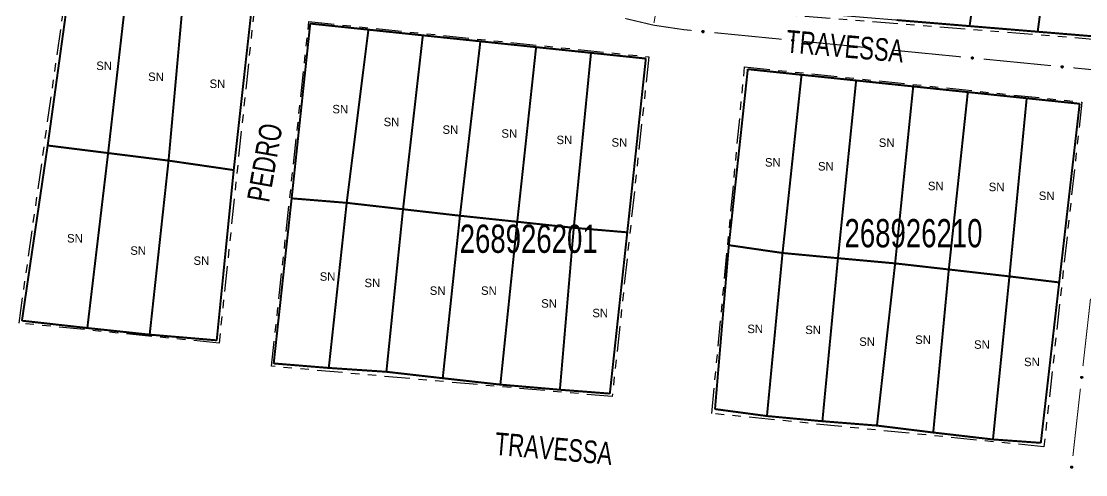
# Model space of a CAD drawing. Extents: x 211453 to 215163, y 4877397 to 4881305.
# Drawn here: x 213331 to 213519.8, y 4878505 to 4878585.3 of the extents above; entities that cross this region are included whole.
import ezdxf
from ezdxf.enums import TextEntityAlignment as Align

# ---------------------------------------------------------------- set-up
doc = ezdxf.new("R2010")
doc.units = 0
doc.header["$LTSCALE"] = 1.5
doc.header["$MEASUREMENT"] = 0
doc.linetypes.add('TRACO_25', pattern=[8, 3, -1, 1, -1, 1, -1])
for name, color, linetype in [('CD_MALHA_LOTES', 7, 'CONTINUOUS'), ('CD_TXT_QUADRA', 255, 'CONTINUOUS'), ('RU-QUADRA', 210, 'CONTINUOUS'), ('SV-EIXO-RUA-N-PAV', 6, 'CONTINUOUS'), ('SV-RUA-NAO-PAV', 7, 'CONTINUOUS'), ('SV-TXT-RUA-N-PAV', 7, 'CONTINUOUS'), ('Th_NmrPort', 1, 'CONTINUOUS')]:
    doc.layers.add(name, color=color, linetype=linetype)
doc.styles.add('ARIAL', font='ARIAL.SHX')

msp = doc.modelspace()

# ---------------------------------------------------------------- linework, layer by layer
at = {"layer": 'CD_MALHA_LOTES', "linetype": 'Continuous', "const_width": 0.35, "flags": 128}
for points in [[(213499.194295, 4878584.426403), (213503.363434, 4878613.939314)], [(213511.26541, 4878583.430533), (213515.257637, 4878613.195926)], [(213335.69833, 4878563.285872), (213339.717761, 4878592.426747)], [(213346.416813, 4878561.946062), (213349.766339, 4878591.254413)], [(213357.135295, 4878560.606251), (213359.814916, 4878590.249555)], [(213372.040686, 4878589.077221), (213368.69116, 4878558.931488)], [(213499.194295, 4878584.426403), (213486.261511, 4878585.49336)], [(213378.962665, 4878553.925556), (213382.26169, 4878584.869635)], [(213382.26169, 4878584.869635), (213392.576616, 4878583.796589)], [(213388.727031, 4878553.130782), (213392.576616, 4878583.796589)], [(213392.576616, 4878583.796589), (213402.229284, 4878582.792436)], [(213511.26541, 4878583.430533), (213499.194295, 4878584.426403)], [(213521.90742, 4878582.552565), (213511.26541, 4878583.430533)], [(213398.718476, 4878551.99539), (213402.229284, 4878582.792436)], [(213402.229284, 4878582.792436), (213412.435546, 4878581.730694)], [(213408.812023, 4878550.84746), (213412.435546, 4878581.730694)], [(213412.435546, 4878581.730694), (213422.316525, 4878580.70279)], [(213418.969919, 4878549.778208), (213422.316525, 4878580.70279)], [(213422.316525, 4878580.70279), (213432.051524, 4878579.690073)], [(213428.994157, 4878548.708956), (213432.051524, 4878579.690073)], [(213432.051524, 4878579.690073), (213441.778094, 4878578.678232)], [(213441.778094, 4878578.678232), (213438.48377, 4878547.907017)], [(213456.498313, 4878545.633219), (213459.859764, 4878576.797223)], [(213459.859764, 4878576.797223), (213469.389829, 4878575.805825)], [(213466.019682, 4878544.251084), (213469.389829, 4878575.805825)], [(213469.389829, 4878575.805825), (213479.071821, 4878574.798621)], [(213475.848192, 4878543.329661), (213479.071821, 4878574.798621)], [(213479.071821, 4878574.798621), (213489.193787, 4878573.745648)], [(213485.983843, 4878542.408239), (213489.193787, 4878573.745648)], [(213489.193787, 4878573.745648), (213498.875779, 4878572.738445)], [(213495.505213, 4878541.333245), (213498.875779, 4878572.738445)], [(213498.875779, 4878572.738445), (213509.317403, 4878571.652218)], [(213506.255146, 4878540.104681), (213509.317403, 4878571.652218)], [(213509.317403, 4878571.652218), (213518.71037, 4878570.675082)], [(213518.71037, 4878570.675082), (213515.081543, 4878539.038944)], [(213335.69833, 4878563.285872), (213331.134576, 4878532.262042)], [(213346.416813, 4878561.946062), (213335.69833, 4878563.285872)], [(213342.732334, 4878530.962947), (213346.416813, 4878561.946062)], [(213357.135295, 4878560.606251), (213346.416813, 4878561.946062)], [(213353.78577, 4878529.790613), (213357.135295, 4878560.606251)], [(213368.69116, 4878558.931488), (213357.135295, 4878560.606251)], [(213368.69116, 4878558.931488), (213365.676586, 4878528.785756)], [(213378.962665, 4878553.925556), (213375.783568, 4878524.689226)], [(213388.727031, 4878553.130782), (213378.962665, 4878553.925556)], [(213385.547935, 4878523.894452), (213388.727031, 4878553.130782)], [(213398.718476, 4878551.99539), (213388.727031, 4878553.130782)], [(213395.766458, 4878523.213217), (213398.718476, 4878551.99539)], [(213408.812023, 4878550.84746), (213398.718476, 4878551.99539)], [(213405.757903, 4878522.077826), (213408.812023, 4878550.84746)], [(213418.969919, 4878549.778208), (213408.812023, 4878550.84746)], [(213415.976426, 4878520.942434), (213418.969919, 4878549.778208)], [(213428.994157, 4878548.708956), (213418.969919, 4878549.778208)], [(213426.535566, 4878520.034121), (213428.994157, 4878548.708956)], [(213438.48377, 4878547.907017), (213428.994157, 4878548.708956)], [(213438.48377, 4878547.907017), (213435.39162, 4878519.352886)], [(213456.498313, 4878545.633219), (213454.041185, 4878516.608399)], [(213466.019682, 4878544.251084), (213456.498313, 4878545.633219)], [(213463.255413, 4878515.379835), (213466.019682, 4878544.251084)], [(213475.848192, 4878543.329661), (213466.019682, 4878544.251084)], [(213473.083924, 4878514.458413), (213475.848192, 4878543.329661)], [(213485.983843, 4878542.408239), (213475.848192, 4878543.329661)], [(213482.758863, 4878513.69056), (213485.983843, 4878542.408239)], [(213495.505213, 4878541.333245), (213485.983843, 4878542.408239)], [(213492.740944, 4878512.461996), (213495.505213, 4878541.333245)], [(213506.255146, 4878540.104681), (213495.505213, 4878541.333245)], [(213503.337307, 4878511.233433), (213506.255146, 4878540.104681)], [(213515.081543, 4878539.038944), (213506.255146, 4878540.104681)], [(213515.081543, 4878539.038944), (213511.823149, 4878510.632239)], [(213331.134576, 4878532.262042), (213342.732334, 4878530.962947)], [(213353.78577, 4878529.790613), (213342.732334, 4878530.962947)], [(213365.676586, 4878528.785756), (213353.78577, 4878529.790613)], [(213375.783568, 4878524.689226), (213385.547935, 4878523.894452)], [(213395.766458, 4878523.213217), (213385.547935, 4878523.894452)], [(213405.757903, 4878522.077826), (213395.766458, 4878523.213217)], [(213415.976426, 4878520.942434), (213405.757903, 4878522.077826)], [(213426.535566, 4878520.034121), (213415.976426, 4878520.942434)], [(213435.39162, 4878519.352886), (213426.535566, 4878520.034121)], [(213454.041185, 4878516.608399), (213463.255413, 4878515.379835)], [(213473.083924, 4878514.458413), (213463.255413, 4878515.379835)], [(213482.758863, 4878513.69056), (213473.083924, 4878514.458413)], [(213492.740944, 4878512.461996), (213482.758863, 4878513.69056)], [(213503.337307, 4878511.233433), (213492.740944, 4878512.461996)], [(213511.823149, 4878510.632239), (213503.337307, 4878511.233433)]]:
    msp.add_lwpolyline(points, dxfattribs=at)
at = {"layer": 'RU-QUADRA', "linetype": 'Continuous', "const_width": 0.18, "flags": 128}
for points in [[(213457.973041, 4878647.787194), (213470.654373, 4878646.648375), (213482.697254, 4878645.458955), (213494.442781, 4878644.566889), (213507.11973, 4878643.656916), (213519.420609, 4878642.485404), (213529.927873, 4878641.322939), (213525.967515, 4878612.303166), (213521.90742, 4878582.552565), (213499.194295, 4878584.426403), (213486.261511, 4878585.49336), (213461.737178, 4878587.516623), (213448.877502, 4878588.577549), (213453.454047, 4878618.369694)], [(213372.040686, 4878589.077221), (213368.69116, 4878558.931488), (213365.676586, 4878528.785756), (213353.78577, 4878529.790613), (213342.732334, 4878530.962947), (213331.134576, 4878532.262042), (213335.69833, 4878563.285872), (213339.717761, 4878592.426747), (213349.766339, 4878591.254413), (213359.814916, 4878590.249555)], [(213382.26169, 4878584.869635), (213378.962665, 4878553.925556), (213375.783568, 4878524.689226), (213385.547935, 4878523.894452), (213395.766458, 4878523.213217), (213405.757903, 4878522.077826), (213415.976426, 4878520.942434), (213426.535566, 4878520.034121), (213435.39162, 4878519.352886), (213438.48377, 4878547.907017), (213441.778094, 4878578.678232), (213432.051524, 4878579.690073), (213422.316525, 4878580.70279), (213412.435546, 4878581.730694), (213402.229284, 4878582.792436), (213392.576616, 4878583.796589)], [(213459.859764, 4878576.797223), (213469.389829, 4878575.805825), (213479.071821, 4878574.798621), (213489.193787, 4878573.745648), (213498.875779, 4878572.738445), (213509.317403, 4878571.652218), (213518.71037, 4878570.675082), (213515.081543, 4878539.038944), (213511.823149, 4878510.632239), (213503.337307, 4878511.233433), (213492.740944, 4878512.461996), (213482.758863, 4878513.69056), (213473.083924, 4878514.458413), (213463.255413, 4878515.379835), (213454.041185, 4878516.608399), (213456.498313, 4878545.633219)]]:
    msp.add_lwpolyline(points, close=True, dxfattribs=at)
at = {"layer": 'SV-EIXO-RUA-N-PAV', "const_width": 0.18}
for points in [[(213445.32796, 4878596.783724), (213443.211237, 4878584.971888)], [(213438.120516, 4878585.775706), (213442.986761, 4878584.626945)], [(213442.986761, 4878584.626945), (213443.14282, 4878584.590105)], [(213443.14282, 4878584.590105), (213447.930509, 4878583.882812)], [(213447.930509, 4878583.882812), (213448.547968, 4878583.791595)], [(213448.547968, 4878583.791595), (213449.917265, 4878583.657571)], [(213453.898241, 4878583.267922), (213465.841171, 4878582.098977)], [(213469.822147, 4878581.709328), (213481.765077, 4878580.540382)], [(213485.746053, 4878580.150733), (213497.688983, 4878578.981788)], [(213501.669959, 4878578.592139), (213513.612889, 4878577.423193)], [(213517.593865, 4878577.033544), (213525.555818, 4878576.254247)], [(213520.63041, 4878536.135709), (213519.291159, 4878524.210676)], [(213518.844742, 4878520.235665), (213518.286721, 4878515.266901)], [(213518.276119, 4878515.172494), (213517.514936, 4878508.309578)], [(213518.286721, 4878515.266901), (213518.276119, 4878515.172494)]]:
    msp.add_lwpolyline(points, dxfattribs=at)
at = {"layer": 'SV-EIXO-RUA-N-PAV'}
for points in [[(213451.775479, 4878583.5863), (213451.812823, 4878583.617882), (213451.851377, 4878583.63739), (213451.888215, 4878583.644404), (213451.922385, 4878583.642115), (213451.957078, 4878583.635836), (213451.990659, 4878583.621788), (213452.024477, 4878583.59794), (213452.056421, 4878583.560701), (213452.073809, 4878583.519893), (213452.082618, 4878583.484145), (213452.082283, 4878583.448378), (213452.075618, 4878583.414777), (213452.059872, 4878583.380377), (213452.03537, 4878583.346342), (213451.997148, 4878583.315127), (213451.959219, 4878583.296262), (213451.923409, 4878583.290413), (213451.887453, 4878583.290978), (213451.852111, 4878583.297813), (213451.819227, 4878583.311793), (213451.785003, 4878583.336524), (213451.754693, 4878583.374658), (213451.735446, 4878583.412272), (213451.729095, 4878583.447991), (213451.730449, 4878583.483377), (213451.736324, 4878583.518251), (213451.74904, 4878583.552595), (213451.775479, 4878583.5863)], [(213467.699385, 4878582.027706), (213467.736729, 4878582.059288), (213467.775283, 4878582.078795), (213467.812121, 4878582.08581), (213467.846291, 4878582.083521), (213467.880984, 4878582.077241), (213467.914565, 4878582.063193), (213467.948383, 4878582.039345), (213467.980327, 4878582.002107), (213467.997715, 4878581.961299), (213468.006524, 4878581.925551), (213468.006189, 4878581.889783), (213467.999524, 4878581.856183), (213467.983778, 4878581.821783), (213467.959276, 4878581.787748), (213467.921054, 4878581.756533), (213467.883125, 4878581.737668), (213467.847315, 4878581.731818), (213467.811359, 4878581.732383), (213467.776017, 4878581.739219), (213467.743133, 4878581.753198), (213467.708909, 4878581.77793), (213467.6786, 4878581.816064), (213467.659352, 4878581.853678), (213467.653001, 4878581.889396), (213467.654355, 4878581.924783), (213467.66023, 4878581.959656), (213467.672946, 4878581.994001), (213467.699385, 4878582.027706)], [(213483.623291, 4878580.469111), (213483.660635, 4878580.500693), (213483.699189, 4878580.520201), (213483.736027, 4878580.527215), (213483.770197, 4878580.524926), (213483.80489, 4878580.518647), (213483.838471, 4878580.504599), (213483.872289, 4878580.480751), (213483.904233, 4878580.443512), (213483.921621, 4878580.402704), (213483.93043, 4878580.366956), (213483.930095, 4878580.331189), (213483.92343, 4878580.297588), (213483.907684, 4878580.263188), (213483.883182, 4878580.229153), (213483.84496, 4878580.197938), (213483.807032, 4878580.179073), (213483.771221, 4878580.173224), (213483.735265, 4878580.173789), (213483.699923, 4878580.180624), (213483.667039, 4878580.194604), (213483.632815, 4878580.219335), (213483.602506, 4878580.257469), (213483.583258, 4878580.295083), (213483.576907, 4878580.330802), (213483.578261, 4878580.366188), (213483.584136, 4878580.401062), (213483.596852, 4878580.435406), (213483.623291, 4878580.469111)], [(213499.547197, 4878578.910517), (213499.584541, 4878578.942099), (213499.623095, 4878578.961606), (213499.659933, 4878578.968621), (213499.694103, 4878578.966332), (213499.728796, 4878578.960052), (213499.762377, 4878578.946004), (213499.796195, 4878578.922156), (213499.828139, 4878578.884918), (213499.845527, 4878578.84411), (213499.854336, 4878578.808362), (213499.854001, 4878578.772594), (213499.847336, 4878578.738994), (213499.83159, 4878578.704594), (213499.807088, 4878578.670559), (213499.768866, 4878578.639344), (213499.730938, 4878578.620479), (213499.695127, 4878578.614629), (213499.659171, 4878578.615194), (213499.623829, 4878578.62203), (213499.590945, 4878578.636009), (213499.556721, 4878578.660741), (213499.526412, 4878578.698875), (213499.507164, 4878578.736489), (213499.500813, 4878578.772207), (213499.502167, 4878578.807594), (213499.508042, 4878578.842467), (213499.520758, 4878578.876812), (213499.547197, 4878578.910517)], [(213515.471103, 4878577.351922), (213515.508447, 4878577.383504), (213515.547001, 4878577.403012), (213515.583839, 4878577.410026), (213515.618009, 4878577.407737), (213515.652702, 4878577.401458), (213515.686283, 4878577.38741), (213515.720101, 4878577.363562), (213515.752045, 4878577.326323), (213515.769433, 4878577.285515), (213515.778243, 4878577.249767), (213515.777907, 4878577.214), (213515.771242, 4878577.180399), (213515.755496, 4878577.145999), (213515.730994, 4878577.111964), (213515.692772, 4878577.080749), (213515.654844, 4878577.061884), (213515.619033, 4878577.056035), (213515.583078, 4878577.0566), (213515.547735, 4878577.063435), (213515.514851, 4878577.077415), (213515.480627, 4878577.102146), (213515.450318, 4878577.14028), (213515.43107, 4878577.177894), (213515.424719, 4878577.213613), (213515.426073, 4878577.248999), (213515.431948, 4878577.283873), (213515.444664, 4878577.318217), (213515.471103, 4878577.351922)], [(213519.193379, 4878522.353668), (213519.224425, 4878522.315877), (213519.24338, 4878522.277049), (213519.249869, 4878522.240114), (213519.247092, 4878522.205981), (213519.240318, 4878522.171381), (213519.225792, 4878522.138003), (213519.201465, 4878522.104529), (213519.163774, 4878522.073119), (213519.122722, 4878522.056316), (213519.086852, 4878522.048017), (213519.051093, 4878522.048864), (213519.017591, 4878522.056007), (213518.983419, 4878522.072242), (213518.949737, 4878522.097227), (213518.919071, 4878522.135891), (213518.900749, 4878522.174085), (213518.895411, 4878522.209975), (213518.896489, 4878522.245919), (213518.903828, 4878522.28116), (213518.918276, 4878522.313842), (213518.943493, 4878522.347709), (213518.982055, 4878522.377471), (213519.01994, 4878522.39618), (213519.055746, 4878522.402021), (213519.091109, 4878522.400162), (213519.125895, 4878522.39379), (213519.160055, 4878522.380585), (213519.193379, 4878522.353668)], [(213517.419712, 4878506.452437), (213517.45081, 4878506.414689), (213517.469819, 4878506.375887), (213517.476358, 4878506.338961), (213517.473628, 4878506.304824), (213517.466902, 4878506.270215), (213517.452422, 4878506.236817), (213517.428141, 4878506.20331), (213517.390493, 4878506.171848), (213517.349464, 4878506.154988), (213517.313606, 4878506.14664), (213517.277845, 4878506.147437), (213517.244334, 4878506.154535), (213517.21014, 4878506.170723), (213517.176423, 4878506.195662), (213517.145704, 4878506.234283), (213517.127329, 4878506.272452), (213517.121942, 4878506.308334), (213517.122971, 4878506.34428), (213517.130261, 4878506.379531), (213517.144664, 4878506.412233), (213517.169834, 4878506.446134), (213517.208356, 4878506.47595), (213517.246215, 4878506.494711), (213517.282012, 4878506.5006), (213517.317378, 4878506.498791), (213517.352173, 4878506.492466), (213517.386351, 4878506.479309), (213517.419712, 4878506.452437)]]:
    msp.add_lwpolyline(points, close=True, dxfattribs=at)
for points in [[(213451.762921, 4878583.567576), (213452.036758, 4878583.577792)], [(213451.775479, 4878583.5863), (213452.024477, 4878583.59794)], [(213451.796519, 4878583.602677), (213452.000167, 4878583.610165)], [(213451.812823, 4878583.617882), (213451.990659, 4878583.621788)], [(213451.834753, 4878583.629097), (213451.964962, 4878583.628692)], [(213451.851377, 4878583.63739), (213451.957078, 4878583.635836)], [(213451.729095, 4878583.447991), (213452.082283, 4878583.448378)], [(213451.730449, 4878583.483377), (213452.082618, 4878583.484145)], [(213451.732315, 4878583.465001), (213452.080446, 4878583.463832)], [(213451.735446, 4878583.412272), (213452.075618, 4878583.414777)], [(213451.73565, 4878583.429028), (213452.075898, 4878583.431372)], [(213451.736324, 4878583.518251), (213452.073809, 4878583.519893)], [(213451.737262, 4878583.501535), (213452.073436, 4878583.504278)], [(213451.747132, 4878583.392257), (213452.062936, 4878583.396994)], [(213451.747376, 4878583.534821), (213452.060596, 4878583.541182)], [(213451.74904, 4878583.552595), (213452.056421, 4878583.560701)], [(213451.754693, 4878583.374658), (213452.059872, 4878583.380377)], [(213451.773819, 4878583.35674), (213452.044541, 4878583.363147)], [(213451.785003, 4878583.336524), (213452.03537, 4878583.346342)], [(213451.807827, 4878583.32599), (213452.008493, 4878583.331028)], [(213451.819227, 4878583.311793), (213451.997148, 4878583.315127)], [(213451.84005, 4878583.305013), (213451.97175, 4878583.305833)], [(213451.852111, 4878583.297813), (213451.959219, 4878583.296262)], [(213467.653001, 4878581.889396), (213468.006189, 4878581.889783)], [(213467.654355, 4878581.924783), (213468.006524, 4878581.925551)], [(213467.656222, 4878581.906407), (213468.004352, 4878581.905238)], [(213467.659352, 4878581.853678), (213467.999524, 4878581.856183)], [(213467.659556, 4878581.870433), (213467.999804, 4878581.872778)], [(213467.66023, 4878581.959656), (213467.997715, 4878581.961299)], [(213467.661168, 4878581.942941), (213467.997342, 4878581.945684)], [(213467.671038, 4878581.833662), (213467.986842, 4878581.838399)], [(213467.671282, 4878581.976227), (213467.984502, 4878581.982588)], [(213467.672946, 4878581.994001), (213467.980327, 4878582.002107)], [(213467.6786, 4878581.816064), (213467.983778, 4878581.821783)], [(213467.686827, 4878582.008981), (213467.960664, 4878582.019197)], [(213467.697725, 4878581.798145), (213467.968447, 4878581.804553)], [(213467.699385, 4878582.027706), (213467.948383, 4878582.039345)], [(213467.708909, 4878581.77793), (213467.959276, 4878581.787748)], [(213467.720425, 4878582.044082), (213467.924073, 4878582.05157)], [(213467.731733, 4878581.767396), (213467.932399, 4878581.772434)], [(213467.736729, 4878582.059288), (213467.914565, 4878582.063193)], [(213467.743133, 4878581.753198), (213467.921054, 4878581.756533)], [(213467.758659, 4878582.070503), (213467.888868, 4878582.070098)], [(213467.763956, 4878581.746418), (213467.895656, 4878581.747238)], [(213467.775283, 4878582.078795), (213467.880984, 4878582.077241)], [(213467.776017, 4878581.739219), (213467.883125, 4878581.737668)], [(213483.576907, 4878580.330802), (213483.930095, 4878580.331189)], [(213483.578261, 4878580.366188), (213483.93043, 4878580.366956)], [(213483.580128, 4878580.347812), (213483.928258, 4878580.346643)], [(213483.583258, 4878580.295083), (213483.92343, 4878580.297588)], [(213483.583462, 4878580.311839), (213483.92371, 4878580.314183)], [(213483.584136, 4878580.401062), (213483.921621, 4878580.402704)], [(213483.585074, 4878580.384346), (213483.921248, 4878580.387089)], [(213483.594944, 4878580.275068), (213483.910748, 4878580.279805)], [(213483.595188, 4878580.417632), (213483.908408, 4878580.423993)], [(213483.596852, 4878580.435406), (213483.904233, 4878580.443512)], [(213483.602506, 4878580.257469), (213483.907684, 4878580.263188)], [(213483.610733, 4878580.450387), (213483.88457, 4878580.460603)], [(213483.621631, 4878580.239551), (213483.892353, 4878580.245958)], [(213483.623291, 4878580.469111), (213483.872289, 4878580.480751)], [(213483.632815, 4878580.219335), (213483.883182, 4878580.229153)], [(213483.644331, 4878580.485488), (213483.847979, 4878580.492976)], [(213483.655639, 4878580.208801), (213483.856305, 4878580.213839)], [(213483.660635, 4878580.500693), (213483.838471, 4878580.504599)], [(213483.667039, 4878580.194604), (213483.84496, 4878580.197938)], [(213483.682565, 4878580.511908), (213483.812774, 4878580.511503)], [(213483.687862, 4878580.187824), (213483.819562, 4878580.188644)], [(213483.699189, 4878580.520201), (213483.80489, 4878580.518647)], [(213483.699923, 4878580.180624), (213483.807032, 4878580.179073)], [(213499.500813, 4878578.772207), (213499.854001, 4878578.772594)], [(213499.502167, 4878578.807594), (213499.854336, 4878578.808362)], [(213499.504034, 4878578.789218), (213499.852164, 4878578.788049)], [(213499.507164, 4878578.736489), (213499.847336, 4878578.738994)], [(213499.507368, 4878578.753244), (213499.847616, 4878578.755589)], [(213499.508042, 4878578.842467), (213499.845527, 4878578.84411)], [(213499.50898, 4878578.825752), (213499.845154, 4878578.828495)], [(213499.51885, 4878578.716473), (213499.834654, 4878578.72121)], [(213499.519094, 4878578.859038), (213499.832314, 4878578.865399)], [(213499.520758, 4878578.876812), (213499.828139, 4878578.884918)], [(213499.526412, 4878578.698875), (213499.83159, 4878578.704594)], [(213499.534639, 4878578.891792), (213499.808476, 4878578.902008)], [(213499.545537, 4878578.680956), (213499.816259, 4878578.687364)], [(213499.547197, 4878578.910517), (213499.796195, 4878578.922156)], [(213499.556721, 4878578.660741), (213499.807088, 4878578.670559)], [(213499.568238, 4878578.926893), (213499.771885, 4878578.934381)], [(213499.579545, 4878578.650207), (213499.780211, 4878578.655245)], [(213499.584541, 4878578.942099), (213499.762377, 4878578.946004)], [(213499.590945, 4878578.636009), (213499.768866, 4878578.639344)], [(213499.606471, 4878578.953314), (213499.73668, 4878578.952909)], [(213499.611768, 4878578.629229), (213499.743469, 4878578.630049)], [(213499.623095, 4878578.961606), (213499.728796, 4878578.960052)], [(213499.623829, 4878578.62203), (213499.730938, 4878578.620479)], [(213515.424719, 4878577.213613), (213515.777907, 4878577.214)], [(213515.426073, 4878577.248999), (213515.778243, 4878577.249767)], [(213515.42794, 4878577.230623), (213515.77607, 4878577.229454)], [(213515.43107, 4878577.177894), (213515.771242, 4878577.180399)], [(213515.431274, 4878577.19465), (213515.771522, 4878577.196994)], [(213515.431948, 4878577.283873), (213515.769433, 4878577.285515)], [(213515.432887, 4878577.267157), (213515.769061, 4878577.2699)], [(213515.442756, 4878577.157879), (213515.75856, 4878577.162616)], [(213515.443, 4878577.300443), (213515.75622, 4878577.306804)], [(213515.444664, 4878577.318217), (213515.752045, 4878577.326323)], [(213515.450318, 4878577.14028), (213515.755496, 4878577.145999)], [(213515.458545, 4878577.333198), (213515.732382, 4878577.343414)], [(213515.469443, 4878577.122362), (213515.740165, 4878577.128769)], [(213515.471103, 4878577.351922), (213515.720101, 4878577.363562)], [(213515.480627, 4878577.102146), (213515.730994, 4878577.111964)], [(213515.492144, 4878577.368299), (213515.695791, 4878577.375787)], [(213515.503451, 4878577.091612), (213515.704117, 4878577.09665)], [(213515.508447, 4878577.383504), (213515.686283, 4878577.38741)], [(213515.514851, 4878577.077415), (213515.692772, 4878577.080749)], [(213515.530377, 4878577.394719), (213515.660586, 4878577.394314)], [(213515.535674, 4878577.070635), (213515.667375, 4878577.071455)], [(213515.547001, 4878577.403012), (213515.652702, 4878577.401458)], [(213515.547735, 4878577.063435), (213515.654844, 4878577.061884)], [(213518.903828, 4878522.28116), (213518.900749, 4878522.174085)], [(213518.911199, 4878522.293117), (213518.910139, 4878522.161419)], [(213518.918276, 4878522.313842), (213518.919071, 4878522.135891)], [(213518.932634, 4878522.325037), (213518.934808, 4878522.124321)], [(213518.943493, 4878522.347709), (213518.949737, 4878522.097227)], [(213518.963866, 4878522.358604), (213518.966409, 4878522.087817)], [(213518.982055, 4878522.377471), (213518.983419, 4878522.072242)], [(213518.99976, 4878522.384781), (213518.99999, 4878522.068942)], [(213519.01994, 4878522.39618), (213519.017591, 4878522.056007)], [(213519.036691, 4878522.395737), (213519.03418, 4878522.05549)], [(213519.055746, 4878522.402021), (213519.051093, 4878522.048864)], [(213519.072709, 4878522.398558), (213519.066572, 4878522.050479)], [(213519.091109, 4878522.400162), (213519.086852, 4878522.048017)], [(213519.109168, 4878522.39309), (213519.107114, 4878522.056911)], [(213519.125895, 4878522.39379), (213519.122722, 4878522.056316)], [(213519.142307, 4878522.382503), (213519.144197, 4878522.069224)], [(213519.160055, 4878522.380585), (213519.163774, 4878522.073119)], [(213519.174836, 4878522.366492), (213519.181143, 4878522.092536)], [(213519.193379, 4878522.353668), (213519.201465, 4878522.104529)], [(213519.209454, 4878522.332396), (213519.214035, 4878522.128662)], [(213519.224425, 4878522.315877), (213519.225792, 4878522.138003)], [(213519.235326, 4878522.29379), (213519.233063, 4878522.163599)], [(213519.24338, 4878522.277049), (213519.240318, 4878522.171381)], [(213517.130261, 4878506.379531), (213517.127329, 4878506.272452)], [(213517.137616, 4878506.391498), (213517.136737, 4878506.259798)], [(213517.144664, 4878506.412233), (213517.145704, 4878506.234283)], [(213517.159007, 4878506.423448), (213517.161457, 4878506.222734)], [(213517.169834, 4878506.446134), (213517.176423, 4878506.195662)], [(213517.190192, 4878506.457057), (213517.193109, 4878506.186274)], [(213517.208356, 4878506.47595), (213517.21014, 4878506.170723)], [(213517.226051, 4878506.483284), (213517.226715, 4878506.167445)], [(213517.246215, 4878506.494711), (213517.244334, 4878506.154535)], [(213517.262967, 4878506.494291), (213517.260924, 4878506.154041)], [(213517.282012, 4878506.5006), (213517.277845, 4878506.147437)], [(213517.29898, 4878506.497161), (213517.293322, 4878506.149075)], [(213517.317378, 4878506.498791), (213517.313606, 4878506.14664)], [(213517.335447, 4878506.491743), (213517.333856, 4878506.155562)], [(213517.352173, 4878506.492466), (213517.349464, 4878506.154988)], [(213517.3686, 4878506.481202), (213517.370922, 4878506.167926)], [(213517.386351, 4878506.479309), (213517.390493, 4878506.171848)], [(213517.401152, 4878506.465236), (213517.407836, 4878506.191289)], [(213517.419712, 4878506.452437), (213517.428141, 4878506.20331)], [(213517.435816, 4878506.431187), (213517.440678, 4878506.22746)], [(213517.45081, 4878506.414689), (213517.452422, 4878506.236817)], [(213517.461742, 4878506.392617), (213517.459658, 4878506.262423)], [(213517.469819, 4878506.375887), (213517.466902, 4878506.270215)]]:
    msp.add_lwpolyline(points, dxfattribs=at)
at = {"layer": 'SV-RUA-NAO-PAV', "linetype": 'TRACO_25'}
msp.add_polyline3d([(213312.368635, 4878708.636267, 14.388114), (213306.850058, 4878665.424911, 14.142187), (213297.748931, 4878629.912398, 13.943554), (213286.772723, 4878575.993527, 13.801674), (213276.206737, 4878521.44474, 13.158482), (213267.623358, 4878458.347406, 12.36395), (213261.704665, 4878409.857559, 10.916767), (213259.710537, 4878393.520343, 10.916767), (213254.942514, 4878359.67129, 9.701039), (213258.255321, 4878359.521413, 9.701039), (213265.101797, 4878359.211665, 9.701039), (213268.421545, 4878393.42963, 9.701039), (213270.430375, 4878409.234621, 11.616712), (213279.418666, 4878479.952327, 11.616712), (213288.263569, 4878537.690653, 13.063894), (213302.824236, 4878612.935186, 13.413866), (213339.413746, 4878593.625774, 13.404408), (213372.543114, 4878589.663388, 13.243609), (213366.093102, 4878528.283665, 13.839508), (213330.615475, 4878531.834626, 13.839508), (213339.413746, 4878593.625774, 13.839508)], dxfattribs=at)
for points in [[(213530.461048, 4878641.786481, 13.650334), (213522.335424, 4878581.963971, 12.080189), (213448.117122, 4878587.85025, 13.820591), (213457.010522, 4878648.696461, 14.955636), (213519.648209, 4878643.066107, 14.955636)], [(213382.024445, 4878585.227017, 13.839508), (213442.326815, 4878578.98884, 13.839508), (213435.800723, 4878518.814433, 13.839508), (213375.402381, 4878524.188862, 13.839508)], [(213459.290828, 4878577.216756, 13.839508), (213519.100147, 4878570.959782, 12.307198), (213512.364697, 4878509.935874, 12.307198), (213453.475522, 4878515.824792, 12.307198)]]:
    msp.add_polyline3d(points, close=True, dxfattribs=at)

# ---------------------------------------------------------------- texts
at = {"layer": 'CD_TXT_QUADRA', "style": 'ARIAL', "width": 0.7}
for s, p in [('268926210', (213477.007127, 4878545.255147)), ('268926201', (213408.76669, 4878544.274728))]:
    msp.add_text(s, height=5, dxfattribs=at).set_placement(p)
at = {"layer": 'SV-TXT-RUA-N-PAV', "style": 'ARIAL', "width": 0.7}
for s, rotation, p in [('TRAVESSA', 355, (213466.516023, 4878579.779762)), ('PEDRO', 80, (213374.961762, 4878553.061593)), ('TRAVESSA ', 355, (213414.860895, 4878508.53131))]:
    msp.add_text(s, height=4, rotation=rotation, dxfattribs=at).set_placement(p)
at = {"layer": 'Th_NmrPort', "color": 1}
for p in [(213344.314591, 4878577.399917), (213353.512788, 4878575.451807), (213364.411746, 4878574.217867), (213386.195104, 4878569.726402), (213395.278235, 4878567.45562), (213405.723837, 4878566.09315), (213416.169438, 4878565.411915), (213425.933804, 4878564.276524), (213435.698171, 4878563.822367), (213483.093018, 4878563.779048), (213462.904017, 4878560.298186), (213472.302345, 4878559.602013), (213491.795174, 4878556.121151), (213502.585847, 4878555.947108), (213511.462045, 4878554.38072), (213339.135826, 4878546.857627), (213350.356738, 4878544.680435), (213361.564649, 4878542.899801), (213383.93732, 4878540.085017), (213391.88506, 4878538.949626), (213403.466053, 4878537.587156), (213412.549184, 4878537.587156), (213423.221864, 4878535.316373), (213432.291996, 4878533.620954), (213459.778682, 4878530.817263), (213470.047225, 4878530.64322), (213479.619597, 4878528.554703), (213489.540054, 4878528.902789), (213499.982641, 4878528.032573), (213508.851399, 4878524.967434)]:
    msp.add_text('SN', height=1.5, dxfattribs=at).set_placement(p, align=Align.MIDDLE_LEFT)

doc.saveas('drawing.dxf')
